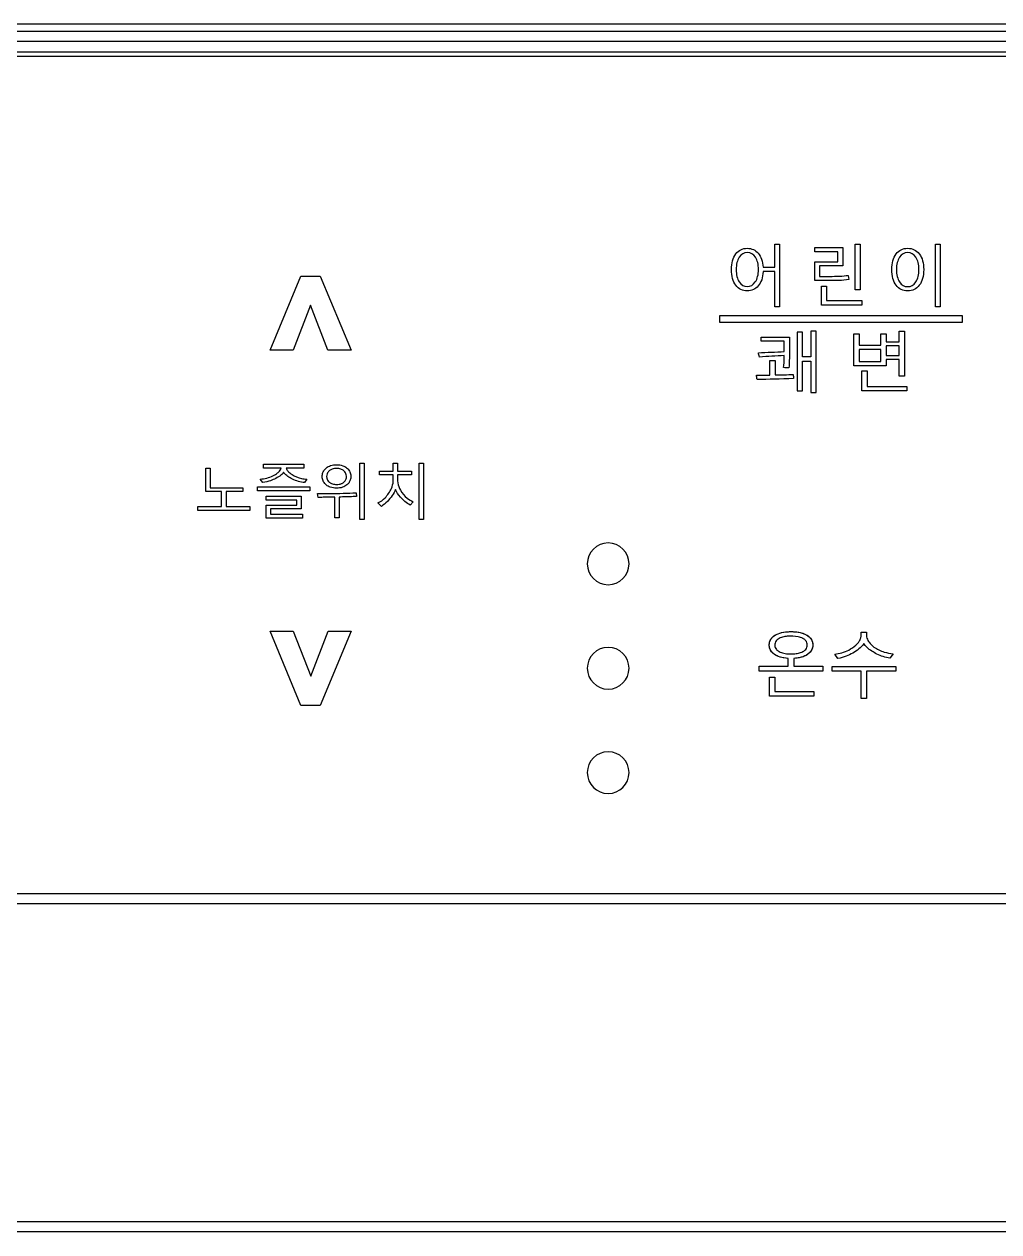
# Model space of a CAD drawing. Header units: millimetres. Extents: x 5 to 3846, y -2727 to 2747.
# Drawn here: x 1461.4 to 1508.1, y 1674.9 to 1732.7 of the extents above; entities that cross this region are included whole.
import ezdxf

# ---------------------------------------------------------------- set-up
doc = ezdxf.new("R2010")
doc.units = ezdxf.units.MM

msp = doc.modelspace()

# ---------------------------------------------------------------- linework, layer by layer
at = {"linetype": 'Continuous'}
for p, q in [((1581.015, 1732.726), (1367.765, 1732.726)), ((1367.765, 1732.394), (1581.015, 1732.394)), ((1581.015, 1731.895), (1367.765, 1731.895)), ((1581.015, 1731.386), (1367.765, 1731.386)), ((1367.765, 1731.186), (1581.015, 1731.186)), ((1497.363, 1721.084), (1497.363, 1722.193)), ((1497.363, 1722.193), (1497.595, 1722.193)), ((1497.595, 1722.193), (1497.595, 1719.193)), ((1501.224, 1720.001), (1501.224, 1722.193)), ((1501.224, 1722.193), (1501.46, 1722.193)), ((1501.46, 1722.193), (1501.46, 1720.001)), ((1505.058, 1722.193), (1505.291, 1722.193)), ((1505.058, 1719.193), (1505.058, 1722.193)), ((1505.291, 1722.193), (1505.291, 1719.193)), ((1499.281, 1722.031), (1500.622, 1722.031)), ((1499.281, 1721.826), (1499.281, 1722.031)), ((1500.393, 1721.826), (1499.281, 1721.826)), ((1500.393, 1721.348), (1500.393, 1721.826)), ((1500.622, 1722.031), (1500.622, 1721.148)), ((1496.808, 1721.084), (1497.363, 1721.084)), ((1499.281, 1720.445), (1499.281, 1721.348)), ((1499.281, 1721.348), (1500.393, 1721.348)), ((1500.622, 1721.148), (1499.51, 1721.148)), ((1499.51, 1721.148), (1499.51, 1720.648)), ((1473.199, 1717.108), (1474.678, 1720.663)), ((1474.678, 1720.663), (1475.603, 1720.663)), ((1475.603, 1720.663), (1477.079, 1717.108)), ((1497.363, 1720.877), (1496.81, 1720.877)), ((1497.363, 1719.193), (1497.363, 1720.877)), ((1500.88, 1720.698), (1500.915, 1720.498)), ((1499.61, 1720.187), (1499.841, 1720.187)), ((1499.61, 1719.278), (1499.61, 1720.187)), ((1499.841, 1720.187), (1499.841, 1719.488)), ((1501.46, 1720.001), (1501.224, 1720.001)), ((1475.137, 1719.268), (1474.302, 1717.108)), ((1475.968, 1717.108), (1475.137, 1719.268)), ((1501.537, 1719.278), (1499.61, 1719.278)), ((1499.841, 1719.488), (1501.537, 1719.488)), ((1501.537, 1719.488), (1501.537, 1719.278)), ((1497.595, 1719.193), (1497.363, 1719.193)), ((1505.291, 1719.193), (1505.058, 1719.193)), ((1474.302, 1717.108), (1473.199, 1717.108)), ((1477.079, 1717.108), (1475.968, 1717.108)), ((1470.128, 1711.467), (1470.336, 1711.467)), ((1470.128, 1710.341), (1470.128, 1711.467)), ((1470.336, 1711.467), (1470.336, 1710.529)), ((1472.877, 1711.65), (1474.819, 1711.65)), ((1472.877, 1711.464), (1472.877, 1711.65)), ((1473.731, 1711.464), (1472.877, 1711.464)), ((1474.819, 1711.464), (1473.968, 1711.464)), ((1474.819, 1711.65), (1474.819, 1711.464)), ((1477.502, 1709.012), (1477.502, 1711.704)), ((1477.502, 1711.704), (1477.712, 1711.704)), ((1477.712, 1711.704), (1477.712, 1709.012)), ((1478.432, 1711.327), (1479.094, 1711.327)), ((1478.432, 1711.142), (1478.432, 1711.327)), ((1479.097, 1711.142), (1478.432, 1711.142)), ((1479.094, 1711.704), (1479.304, 1711.704)), ((1479.094, 1711.327), (1479.094, 1711.704)), ((1479.304, 1711.704), (1479.304, 1711.327)), ((1479.304, 1711.327), (1479.972, 1711.327)), ((1479.972, 1711.142), (1479.307, 1711.142)), ((1479.972, 1711.327), (1479.972, 1711.142)), ((1480.335, 1709.012), (1480.335, 1711.704)), ((1480.335, 1711.704), (1480.544, 1711.704)), ((1480.544, 1711.704), (1480.544, 1709.012)), ((1472.599, 1710.378), (1472.599, 1710.564)), ((1472.599, 1710.564), (1475.097, 1710.564)), ((1472.853, 1710.775), (1472.73, 1710.941)), ((1474.966, 1710.938), (1474.854, 1710.775)), ((1475.097, 1710.564), (1475.097, 1710.378)), ((1470.879, 1710.341), (1470.128, 1710.341)), ((1470.336, 1710.529), (1471.896, 1710.529)), ((1470.879, 1709.635), (1470.879, 1710.341)), ((1471.091, 1710.341), (1471.091, 1709.635)), ((1471.896, 1710.341), (1471.091, 1710.341)), ((1471.896, 1710.529), (1471.896, 1710.341)), ((1475.097, 1710.378), (1472.599, 1710.378)), ((1473.008, 1710.12), (1474.685, 1710.12)), ((1473.008, 1709.938), (1473.008, 1710.12)), ((1474.685, 1710.12), (1474.685, 1709.515)), ((1475.495, 1710.067), (1475.474, 1710.25)), ((1476.297, 1709.089), (1476.297, 1710.078)), ((1476.506, 1710.082), (1476.506, 1709.089)), ((1477.327, 1710.289), (1477.338, 1710.109)), ((1469.736, 1709.635), (1470.879, 1709.635)), ((1469.736, 1709.446), (1469.736, 1709.635)), ((1472.234, 1709.446), (1469.736, 1709.446)), ((1471.091, 1709.635), (1472.234, 1709.635)), ((1472.234, 1709.635), (1472.234, 1709.446)), ((1474.48, 1709.938), (1473.008, 1709.938)), ((1473.008, 1709.695), (1474.48, 1709.695)), ((1473.008, 1709.078), (1473.008, 1709.695)), ((1473.213, 1709.515), (1473.213, 1709.264)), ((1474.685, 1709.515), (1473.213, 1709.515)), ((1474.48, 1709.695), (1474.48, 1709.938)), ((1478.527, 1709.635), (1478.366, 1709.798)), ((1480.049, 1709.861), (1479.901, 1709.695)), ((1474.756, 1709.078), (1473.008, 1709.078)), ((1473.213, 1709.264), (1474.756, 1709.264)), ((1474.756, 1709.264), (1474.756, 1709.078)), ((1476.506, 1709.089), (1476.297, 1709.089)), ((1477.712, 1709.012), (1477.502, 1709.012)), ((1480.544, 1709.012), (1480.335, 1709.012)), ((1473.202, 1703.663), (1474.312, 1703.663)), ((1474.678, 1700.108), (1473.202, 1703.663)), ((1474.312, 1703.663), (1475.143, 1701.504)), ((1475.143, 1701.504), (1475.978, 1703.663)), ((1477.081, 1703.663), (1475.603, 1700.108)), ((1475.978, 1703.663), (1477.081, 1703.663)), ((1501.505, 1703.614), (1501.761, 1703.614)), ((1500.393, 1702.349), (1500.236, 1702.563)), ((1503.034, 1702.579), (1502.884, 1702.37)), ((1496.621, 1701.753), (1496.621, 1701.98)), ((1496.621, 1701.98), (1498.016, 1701.98)), ((1498.016, 1701.98), (1498.016, 1702.359)), ((1498.275, 1702.359), (1498.275, 1701.98)), ((1498.275, 1701.98), (1499.67, 1701.98)), ((1499.67, 1701.98), (1499.67, 1701.753)), ((1500.11, 1701.74), (1500.11, 1701.966)), ((1500.11, 1701.966), (1503.16, 1701.966)), ((1503.16, 1701.966), (1503.16, 1701.74)), ((1499.67, 1701.753), (1496.621, 1701.753)), ((1497.12, 1701.463), (1497.374, 1701.463)), ((1497.12, 1700.541), (1497.12, 1701.463)), ((1497.374, 1701.463), (1497.374, 1700.768)), ((1501.505, 1701.74), (1500.11, 1701.74)), ((1501.505, 1700.431), (1501.505, 1701.74)), ((1501.761, 1701.74), (1501.761, 1700.431)), ((1503.16, 1701.74), (1501.761, 1701.74)), ((1497.374, 1700.768), (1499.238, 1700.768)), ((1499.238, 1700.768), (1499.238, 1700.541)), ((1499.238, 1700.541), (1497.12, 1700.541)), ((1501.761, 1700.431), (1501.505, 1700.431)), ((1475.603, 1700.108), (1474.678, 1700.108)), ((1358.565, 1691.098), (1590.215, 1691.098)), ((1590.215, 1690.598), (1358.565, 1690.598)), ((1367.765, 1675.398), (1581.015, 1675.398)), ((1581.015, 1674.898), (1367.765, 1674.898))]:
    msp.add_line(p, q, dxfattribs=at)
at = {"linetype": 'Continuous', "extrusion": (0, 0, -1)}
for centre in [(-1489.39, 1706.886), (-1489.39, 1701.886), (-1489.39, 1696.886)]:
    msp.add_circle(centre, 1, dxfattribs=at)
at = {"linetype": 'Continuous'}
for points, knots in [([(1496.81, 1720.877), (1496.794, 1720.58), (1496.716, 1720.351), (1496.439, 1720.033), (1496.264, 1719.954), (1495.825, 1719.954), (1495.641, 1720.044), (1495.36, 1720.408), (1495.291, 1720.658), (1495.291, 1721.293), (1495.36, 1721.543), (1495.637, 1721.902), (1495.822, 1721.993), (1496.266, 1721.993), (1496.441, 1721.913), (1496.714, 1721.594), (1496.791, 1721.371), (1496.808, 1721.084)], [0, 0, 0, 0, 0.119435, 0.119435, 0.239171, 0.239171, 0.368453, 0.368453, 0.497808, 0.497808, 0.6286, 0.6286, 0.759393, 0.759393, 0.879849, 0.879849, 1, 1, 1, 1]), ([(1496.439, 1721.566), (1496.342, 1721.713), (1496.213, 1721.786), (1495.892, 1721.786), (1495.764, 1721.713), (1495.569, 1721.42), (1495.521, 1721.223), (1495.521, 1720.726), (1495.57, 1720.528), (1495.669, 1720.381)], [0, 0, 0, 0, 0.250223, 0.250223, 0.501543, 0.501543, 0.751476, 0.751476, 1, 1, 1, 1]), ([(1495.669, 1720.381), (1495.768, 1720.234), (1495.896, 1720.16), (1496.209, 1720.16), (1496.336, 1720.235), (1496.536, 1720.533), (1496.585, 1720.73), (1496.585, 1721.223), (1496.536, 1721.42), (1496.439, 1721.566)], [0, 0, 0, 0, 0.249838, 0.249838, 0.497445, 0.497445, 0.745859, 0.745859, 1, 1, 1, 1]), ([(1504.288, 1720.224), (1504.147, 1720.042), (1503.961, 1719.95), (1503.504, 1719.95), (1503.32, 1720.042), (1503.039, 1720.41), (1502.969, 1720.66), (1502.969, 1721.292), (1503.038, 1721.542), (1503.177, 1721.723)], [0, 0, 0, 0, 0.249298, 0.249298, 0.497832, 0.497832, 0.746965, 0.746965, 1, 1, 1, 1]), ([(1503.177, 1721.723), (1503.316, 1721.905), (1503.501, 1721.995), (1503.963, 1721.995), (1504.148, 1721.905), (1504.43, 1721.542), (1504.5, 1721.292), (1504.5, 1720.658), (1504.43, 1720.408), (1504.288, 1720.224)], [0, 0, 0, 0, 0.251997, 0.251997, 0.502467, 0.502467, 0.752334, 0.752334, 1, 1, 1, 1]), ([(1504.122, 1721.566), (1504.023, 1721.715), (1503.893, 1721.788), (1503.572, 1721.788), (1503.443, 1721.714), (1503.244, 1721.416), (1503.194, 1721.219), (1503.194, 1720.729), (1503.245, 1720.531), (1503.345, 1720.382)], [0, 0, 0, 0, 0.25118, 0.25118, 0.501263, 0.501263, 0.751346, 0.751346, 1, 1, 1, 1]), ([(1503.345, 1720.382), (1503.445, 1720.232), (1503.574, 1720.157), (1503.889, 1720.157), (1504.017, 1720.232), (1504.22, 1720.533), (1504.27, 1720.73), (1504.27, 1721.221), (1504.221, 1721.418), (1504.122, 1721.566)], [0, 0, 0, 0, 0.250776, 0.250776, 0.499324, 0.499324, 0.747871, 0.747871, 1, 1, 1, 1]), ([(1500.915, 1720.498), (1500.755, 1720.472), (1500.602, 1720.456), (1500.311, 1720.448), (1499.919, 1720.445), (1499.281, 1720.445)], [0, 0, 0, 0, 0.501166, 0.501166, 1, 1, 1, 1]), ([(1499.51, 1720.648), (1499.992, 1720.648), (1500.311, 1720.651), (1500.621, 1720.663), (1500.759, 1720.677), (1500.88, 1720.698)], [0, 0, 0, 0, 0.498868, 0.498868, 1, 1, 1, 1]), ([(1498.078, 1717.738), (1498.078, 1717.657), (1498.078, 1717.576), (1498.078, 1716.906), (1498.065, 1716.496), (1498.04, 1716.266)], [0, 0, 0, 0, 0.121348, 0.121348, 1, 1, 1, 1]), ([(1496.49, 1715.918), (1496.586, 1715.918), (1496.681, 1715.918), (1496.887, 1715.918), (1497.003, 1715.92), (1497.127, 1715.922)], [0, 0, 0, 0, 0.463198, 0.463198, 1, 1, 1, 1]), ([(1472.73, 1710.941), (1472.939, 1710.958), (1473.149, 1711.009), (1473.415, 1711.138), (1473.49, 1711.182), (1473.603, 1711.273), (1473.645, 1711.316), (1473.7, 1711.395), (1473.718, 1711.429), (1473.731, 1711.464)], [0, 0, 0, 0, 0.538118, 0.538118, 0.755711, 0.755711, 0.905788, 0.905788, 1, 1, 1, 1]), ([(1473.848, 1711.27), (1473.816, 1711.214), (1473.768, 1711.169), (1473.571, 1711.014), (1473.399, 1710.928), (1473.103, 1710.822), (1472.979, 1710.792), (1472.853, 1710.775)], [0, 0, 0, 0, 0.168581, 0.168581, 0.665484, 0.665484, 1, 1, 1, 1]), ([(1474.854, 1710.775), (1474.655, 1710.798), (1474.456, 1710.854), (1474.197, 1710.98), (1474.119, 1711.024), (1473.986, 1711.116), (1473.928, 1711.164), (1473.869, 1711.237), (1473.858, 1711.253), (1473.848, 1711.27)], [0, 0, 0, 0, 0.527711, 0.527711, 0.757125, 0.757125, 0.949284, 0.949284, 1, 1, 1, 1]), ([(1473.968, 1711.464), (1473.987, 1711.413), (1474.018, 1711.365), (1474.109, 1711.26), (1474.178, 1711.207), (1474.389, 1711.075), (1474.545, 1711.011), (1474.79, 1710.955), (1474.878, 1710.943), (1474.966, 1710.938)], [0, 0, 0, 0, 0.139688, 0.139688, 0.356055, 0.356055, 0.777045, 0.777045, 1, 1, 1, 1]), ([(1476.879, 1710.665), (1476.817, 1710.613), (1476.743, 1710.573), (1476.575, 1710.518), (1476.478, 1710.507), (1476.281, 1710.507), (1476.177, 1710.52), (1476.015, 1710.578), (1475.952, 1710.613), (1475.843, 1710.701), (1475.794, 1710.755), (1475.729, 1710.871), (1475.709, 1710.933), (1475.694, 1711.05), (1475.695, 1711.106), (1475.715, 1711.222), (1475.738, 1711.284), (1475.802, 1711.388), (1475.842, 1711.432), (1475.886, 1711.47)], [0, 0, 0, 0, 0.123725, 0.123725, 0.269077, 0.269077, 0.423776, 0.423776, 0.53037, 0.53037, 0.637459, 0.637459, 0.732941, 0.732941, 0.815216, 0.815216, 0.912318, 0.912318, 1, 1, 1, 1]), ([(1475.886, 1711.47), (1475.948, 1711.522), (1476.022, 1711.563), (1476.19, 1711.618), (1476.286, 1711.63), (1476.481, 1711.63), (1476.584, 1711.617), (1476.745, 1711.56), (1476.808, 1711.526), (1476.918, 1711.439), (1476.967, 1711.385), (1477.032, 1711.27), (1477.051, 1711.209), (1477.068, 1711.093), (1477.068, 1711.037), (1477.052, 1710.927), (1477.034, 1710.873), (1476.983, 1710.776), (1476.949, 1710.731), (1476.899, 1710.683), (1476.889, 1710.674), (1476.879, 1710.665)], [0, 0, 0, 0, 0.124294, 0.124294, 0.268737, 0.268737, 0.421945, 0.421945, 0.528336, 0.528336, 0.635446, 0.635446, 0.728981, 0.728981, 0.812649, 0.812649, 0.896165, 0.896165, 0.979589, 0.979589, 1, 1, 1, 1]), ([(1476.729, 1711.343), (1476.687, 1711.377), (1476.638, 1711.403), (1476.524, 1711.441), (1476.456, 1711.449), (1476.317, 1711.45), (1476.244, 1711.442), (1476.131, 1711.405), (1476.088, 1711.383), (1476.012, 1711.326), (1475.978, 1711.29), (1475.932, 1711.213), (1475.918, 1711.173), (1475.904, 1711.087), (1475.904, 1711.04), (1475.919, 1710.958), (1475.931, 1710.923), (1475.967, 1710.859), (1475.991, 1710.831), (1476.024, 1710.801), (1476.03, 1710.796), (1476.037, 1710.791)], [0, 0, 0, 0, 0.118018, 0.118018, 0.265266, 0.265266, 0.422956, 0.422956, 0.526824, 0.526824, 0.631619, 0.631619, 0.722289, 0.722289, 0.823048, 0.823048, 0.902826, 0.902826, 0.982581, 0.982581, 1, 1, 1, 1]), ([(1476.037, 1710.791), (1476.079, 1710.757), (1476.129, 1710.731), (1476.248, 1710.694), (1476.319, 1710.687), (1476.464, 1710.687), (1476.542, 1710.697), (1476.654, 1710.74), (1476.694, 1710.763), (1476.764, 1710.82), (1476.795, 1710.855), (1476.836, 1710.929), (1476.848, 1710.968), (1476.86, 1711.053), (1476.859, 1711.1), (1476.843, 1711.182), (1476.829, 1711.217), (1476.791, 1711.281), (1476.767, 1711.31), (1476.735, 1711.337), (1476.732, 1711.34), (1476.729, 1711.343)], [0, 0, 0, 0, 0.120013, 0.120013, 0.274459, 0.274459, 0.441323, 0.441323, 0.540122, 0.540122, 0.639797, 0.639797, 0.726704, 0.726704, 0.827805, 0.827805, 0.909164, 0.909164, 0.990355, 0.990355, 1, 1, 1, 1]), ([(1478.366, 1709.798), (1478.493, 1709.859), (1478.61, 1709.947), (1478.832, 1710.178), (1478.936, 1710.331), (1479.056, 1710.601), (1479.088, 1710.716), (1479.102, 1710.935), (1479.097, 1711.038), (1479.097, 1711.142)], [0, 0, 0, 0, 0.262751, 0.262751, 0.596505, 0.596505, 0.811277, 0.811277, 1, 1, 1, 1]), ([(1479.307, 1711.142), (1479.305, 1711.017), (1479.293, 1710.892), (1479.31, 1710.768), (1479.328, 1710.642), (1479.379, 1710.519), (1479.529, 1710.267), (1479.638, 1710.135), (1479.852, 1709.961), (1479.948, 1709.904), (1480.049, 1709.861)], [0, 0, 0, 0, 0.233534, 0.233534, 0.233534, 0.476624, 0.476624, 0.792968, 0.792968, 1, 1, 1, 1]), ([(1475.474, 1710.25), (1475.67, 1710.25), (1475.866, 1710.251), (1476.273, 1710.255), (1476.483, 1710.258), (1476.905, 1710.269), (1477.116, 1710.277), (1477.327, 1710.289)], [0, 0, 0, 0, 0.317173, 0.317173, 0.658504, 0.658504, 1, 1, 1, 1]), ([(1476.297, 1710.078), (1476.193, 1710.077), (1476.089, 1710.075), (1475.904, 1710.072), (1475.822, 1710.071), (1475.658, 1710.068), (1475.577, 1710.067), (1475.495, 1710.067)], [0, 0, 0, 0, 0.387986, 0.387986, 0.693988, 0.693988, 1, 1, 1, 1]), ([(1477.338, 1710.109), (1477.284, 1710.106), (1477.231, 1710.103), (1477.065, 1710.097), (1476.954, 1710.093), (1476.73, 1710.087), (1476.618, 1710.084), (1476.506, 1710.082)], [0, 0, 0, 0, 0.19301, 0.19301, 0.596489, 0.596489, 1, 1, 1, 1]), ([(1479.203, 1710.449), (1479.169, 1710.343), (1479.109, 1710.245), (1478.975, 1710.055), (1478.899, 1709.961), (1478.729, 1709.783), (1478.633, 1709.7), (1478.527, 1709.635)], [0, 0, 0, 0, 0.313315, 0.313315, 0.650229, 0.650229, 1, 1, 1, 1]), ([(1479.901, 1709.695), (1479.814, 1709.746), (1479.731, 1709.805), (1479.578, 1709.936), (1479.507, 1710.008), (1479.345, 1710.193), (1479.252, 1710.313), (1479.203, 1710.449)], [0, 0, 0, 0, 0.289986, 0.289986, 0.579372, 0.579372, 1, 1, 1, 1]), ([(1498.016, 1702.359), (1497.85, 1702.368), (1497.682, 1702.392), (1497.459, 1702.479), (1497.393, 1702.514), (1497.275, 1702.602), (1497.221, 1702.656), (1497.152, 1702.765), (1497.129, 1702.817), (1497.104, 1702.926), (1497.101, 1702.982), (1497.109, 1703.1), (1497.124, 1703.163), (1497.175, 1703.273), (1497.21, 1703.322), (1497.305, 1703.419), (1497.371, 1703.465), (1497.547, 1703.556), (1497.665, 1703.589), (1498.024, 1703.651), (1498.276, 1703.65), (1498.605, 1703.592), (1498.693, 1703.569), (1498.86, 1703.501), (1498.941, 1703.454), (1499.052, 1703.356), (1499.091, 1703.31), (1499.15, 1703.208), (1499.17, 1703.15), (1499.189, 1703.037), (1499.191, 1702.98), (1499.176, 1702.861), (1499.155, 1702.796), (1499.095, 1702.691), (1499.059, 1702.647), (1498.958, 1702.553), (1498.887, 1702.507), (1498.693, 1702.419), (1498.564, 1702.389), (1498.382, 1702.366), (1498.328, 1702.362), (1498.275, 1702.359)], [0, 0, 0, 0, 0.096553, 0.096553, 0.138814, 0.138814, 0.181491, 0.181491, 0.213548, 0.213548, 0.245443, 0.245443, 0.281755, 0.281755, 0.315206, 0.315206, 0.360425, 0.360425, 0.429719, 0.429719, 0.572094, 0.572094, 0.623875, 0.623875, 0.676332, 0.676332, 0.710205, 0.710205, 0.744299, 0.744299, 0.776321, 0.776321, 0.814119, 0.814119, 0.84621, 0.84621, 0.893958, 0.893958, 0.969133, 0.969133, 1, 1, 1, 1]), ([(1498.016, 1702.359), (1497.721, 1702.374), (1497.495, 1702.439), (1497.181, 1702.671), (1497.103, 1702.817), (1497.103, 1703.193), (1497.194, 1703.349), (1497.56, 1703.58), (1497.816, 1703.637), (1498.475, 1703.637), (1498.731, 1703.58), (1499.097, 1703.35), (1499.188, 1703.193), (1499.188, 1702.817), (1499.11, 1702.67), (1498.796, 1702.44), (1498.57, 1702.374), (1498.275, 1702.359)], [0, 0, 0, 0, 0.118723, 0.118723, 0.23753, 0.23753, 0.369111, 0.369111, 0.500485, 0.500485, 0.631604, 0.631604, 0.762931, 0.762931, 0.881507, 0.881507, 1, 1, 1, 1]), ([(1500.236, 1702.563), (1500.467, 1702.588), (1500.699, 1702.652), (1501.031, 1702.82), (1501.151, 1702.898), (1501.315, 1703.046), (1501.371, 1703.107), (1501.449, 1703.229), (1501.476, 1703.288), (1501.512, 1703.435), (1501.505, 1703.525), (1501.505, 1703.614)], [0, 0, 0, 0, 0.386565, 0.386565, 0.617094, 0.617094, 0.750645, 0.750645, 0.854369, 0.854369, 1, 1, 1, 1]), ([(1501.761, 1703.614), (1501.761, 1703.517), (1501.755, 1703.417), (1501.802, 1703.253), (1501.839, 1703.186), (1501.948, 1703.039), (1502.031, 1702.965), (1502.267, 1702.795), (1502.435, 1702.714), (1502.747, 1702.618), (1502.89, 1702.592), (1503.034, 1702.579)], [0, 0, 0, 0, 0.159853, 0.159853, 0.282346, 0.282346, 0.461201, 0.461201, 0.762946, 0.762946, 1, 1, 1, 1]), ([(1498.72, 1703.308), (1498.648, 1703.348), (1498.567, 1703.373), (1498.317, 1703.426), (1498.139, 1703.429), (1497.89, 1703.407), (1497.813, 1703.395), (1497.663, 1703.354), (1497.59, 1703.323), (1497.493, 1703.257), (1497.462, 1703.23), (1497.412, 1703.167), (1497.392, 1703.13), (1497.37, 1703.058), (1497.366, 1703.023), (1497.368, 1702.949), (1497.375, 1702.911), (1497.402, 1702.842), (1497.422, 1702.81), (1497.477, 1702.748), (1497.515, 1702.718), (1497.561, 1702.691), (1497.566, 1702.689), (1497.571, 1702.686)], [0, 0, 0, 0, 0.125999, 0.125999, 0.392563, 0.392563, 0.510316, 0.510316, 0.629762, 0.629762, 0.690598, 0.690598, 0.752363, 0.752363, 0.805864, 0.805864, 0.864116, 0.864116, 0.919325, 0.919325, 0.991531, 0.991531, 1, 1, 1, 1]), ([(1497.571, 1702.686), (1497.643, 1702.646), (1497.724, 1702.62), (1497.978, 1702.568), (1498.158, 1702.565), (1498.408, 1702.588), (1498.482, 1702.6), (1498.625, 1702.639), (1498.696, 1702.668), (1498.792, 1702.731), (1498.823, 1702.758), (1498.876, 1702.819), (1498.897, 1702.856), (1498.92, 1702.928), (1498.924, 1702.964), (1498.924, 1703.036), (1498.918, 1703.073), (1498.893, 1703.143), (1498.873, 1703.176), (1498.819, 1703.24), (1498.782, 1703.27), (1498.735, 1703.299), (1498.727, 1703.303), (1498.72, 1703.308)], [0, 0, 0, 0, 0.126884, 0.126884, 0.39742, 0.39742, 0.510502, 0.510502, 0.625029, 0.625029, 0.686421, 0.686421, 0.748821, 0.748821, 0.802308, 0.802308, 0.858729, 0.858729, 0.915887, 0.915887, 0.986339, 0.986339, 1, 1, 1, 1]), ([(1501.635, 1703.069), (1501.576, 1702.967), (1501.487, 1702.883), (1501.213, 1702.664), (1501.006, 1702.547), (1500.661, 1702.413), (1500.528, 1702.374), (1500.393, 1702.349)], [0, 0, 0, 0, 0.241791, 0.241791, 0.719843, 0.719843, 1, 1, 1, 1]), ([(1502.884, 1702.37), (1502.668, 1702.4), (1502.454, 1702.468), (1502.089, 1702.65), (1501.925, 1702.753), (1501.728, 1702.937), (1501.673, 1702.999), (1501.635, 1703.069)], [0, 0, 0, 0, 0.448506, 0.448506, 0.837341, 0.837341, 1, 1, 1, 1])]:
    msp.add_open_spline(points, degree=3, knots=knots, dxfattribs=at)
for points in [[(1494.738, 1718.437), (1494.738, 1718.55), (1494.738, 1718.663), (1494.738, 1718.776)], [(1494.738, 1718.776), (1498.605, 1718.776), (1502.471, 1718.776), (1506.338, 1718.776)], [(1506.338, 1718.776), (1506.338, 1718.663), (1506.338, 1718.55), (1506.338, 1718.437)], [(1506.338, 1718.437), (1502.471, 1718.437), (1498.605, 1718.437), (1494.738, 1718.437)], [(1496.711, 1717.541), (1496.711, 1717.607), (1496.711, 1717.673), (1496.711, 1717.738)], [(1496.711, 1717.738), (1497.166, 1717.738), (1497.622, 1717.738), (1498.078, 1717.738)], [(1497.822, 1717.541), (1497.452, 1717.541), (1497.081, 1717.541), (1496.711, 1717.541)], [(1497.822, 1717.044), (1497.822, 1717.209), (1497.822, 1717.375), (1497.822, 1717.541)], [(1498.702, 1717.974), (1498.616, 1717.974), (1498.531, 1717.974), (1498.445, 1717.974)], [(1498.445, 1717.974), (1498.445, 1717.04), (1498.445, 1716.106), (1498.445, 1715.172)], [(1498.702, 1716.798), (1498.702, 1717.19), (1498.702, 1717.582), (1498.702, 1717.974)], [(1499.353, 1718.033), (1499.267, 1718.033), (1499.18, 1718.033), (1499.094, 1718.033)], [(1499.094, 1718.033), (1499.094, 1717.622), (1499.094, 1717.21), (1499.094, 1716.798)], [(1499.353, 1715.081), (1499.353, 1716.065), (1499.353, 1717.049), (1499.353, 1718.033)], [(1501.147, 1717.896), (1501.232, 1717.896), (1501.318, 1717.896), (1501.403, 1717.896)], [(1501.147, 1716.365), (1501.147, 1716.875), (1501.147, 1717.386), (1501.147, 1717.896)], [(1501.403, 1717.896), (1501.403, 1717.714), (1501.403, 1717.533), (1501.403, 1717.351)], [(1502.443, 1717.351), (1502.443, 1717.533), (1502.443, 1717.714), (1502.443, 1717.896)], [(1502.443, 1717.896), (1502.529, 1717.896), (1502.614, 1717.896), (1502.7, 1717.896)], [(1502.7, 1717.896), (1502.7, 1717.77), (1502.7, 1717.645), (1502.7, 1717.519)], [(1502.7, 1717.519), (1502.908, 1717.519), (1503.116, 1717.519), (1503.323, 1717.519)], [(1503.323, 1717.519), (1503.323, 1717.691), (1503.323, 1717.862), (1503.323, 1718.033)], [(1503.323, 1718.033), (1503.41, 1718.033), (1503.497, 1718.033), (1503.584, 1718.033)], [(1503.584, 1718.033), (1503.584, 1717.315), (1503.584, 1716.596), (1503.584, 1715.877)], [(1496.582, 1716.993), (1496.995, 1717.01), (1497.409, 1717.027), (1497.822, 1717.044)], [(1496.636, 1716.787), (1496.618, 1716.855), (1496.6, 1716.924), (1496.582, 1716.993)], [(1501.403, 1717.351), (1501.749, 1717.351), (1502.096, 1717.351), (1502.443, 1717.351)], [(1502.443, 1717.146), (1502.096, 1717.146), (1501.749, 1717.146), (1501.403, 1717.146)], [(1501.403, 1717.146), (1501.403, 1716.954), (1501.403, 1716.762), (1501.403, 1716.57)], [(1502.443, 1716.57), (1502.443, 1716.762), (1502.443, 1716.954), (1502.443, 1717.146)], [(1503.323, 1717.316), (1503.116, 1717.316), (1502.908, 1717.316), (1502.7, 1717.316)], [(1502.7, 1717.316), (1502.7, 1717.166), (1502.7, 1717.017), (1502.7, 1716.867)], [(1503.323, 1716.867), (1503.323, 1717.017), (1503.323, 1717.166), (1503.323, 1717.316)], [(1497.822, 1716.861), (1497.427, 1716.836), (1497.031, 1716.811), (1496.636, 1716.787)], [(1497.127, 1716.617), (1497.213, 1716.617), (1497.298, 1716.617), (1497.384, 1716.617)], [(1497.127, 1715.922), (1497.127, 1716.153), (1497.127, 1716.385), (1497.127, 1716.617)], [(1497.384, 1716.617), (1497.384, 1716.387), (1497.384, 1716.157), (1497.384, 1715.927)], [(1497.792, 1716.278), (1497.806, 1716.405), (1497.817, 1716.599), (1497.822, 1716.861)], [(1499.094, 1716.798), (1498.963, 1716.798), (1498.833, 1716.798), (1498.702, 1716.798)], [(1498.702, 1716.595), (1498.833, 1716.595), (1498.963, 1716.595), (1499.094, 1716.595)], [(1498.702, 1715.172), (1498.702, 1715.646), (1498.702, 1716.121), (1498.702, 1716.595)], [(1499.094, 1716.595), (1499.094, 1716.091), (1499.094, 1715.586), (1499.094, 1715.081)], [(1502.7, 1716.365), (1502.183, 1716.365), (1501.665, 1716.365), (1501.147, 1716.365)], [(1501.403, 1716.57), (1501.749, 1716.57), (1502.096, 1716.57), (1502.443, 1716.57)], [(1502.7, 1716.867), (1502.908, 1716.867), (1503.116, 1716.867), (1503.323, 1716.867)], [(1503.323, 1716.664), (1503.116, 1716.664), (1502.908, 1716.664), (1502.7, 1716.664)], [(1502.7, 1716.664), (1502.7, 1716.564), (1502.7, 1716.465), (1502.7, 1716.365)], [(1503.323, 1715.877), (1503.323, 1716.139), (1503.323, 1716.401), (1503.323, 1716.664)], [(1496.518, 1715.713), (1496.508, 1715.782), (1496.499, 1715.85), (1496.49, 1715.918)], [(1498.264, 1715.757), (1497.644, 1715.728), (1497.062, 1715.713), (1496.518, 1715.713)], [(1497.384, 1715.927), (1497.679, 1715.931), (1497.967, 1715.941), (1498.248, 1715.955)], [(1498.04, 1716.266), (1497.957, 1716.27), (1497.875, 1716.274), (1497.792, 1716.278)], [(1498.248, 1715.955), (1498.254, 1715.889), (1498.259, 1715.823), (1498.264, 1715.757)], [(1501.535, 1716.122), (1501.622, 1716.122), (1501.709, 1716.122), (1501.796, 1716.122)], [(1501.535, 1715.165), (1501.535, 1715.484), (1501.535, 1715.803), (1501.535, 1716.122)], [(1501.796, 1716.122), (1501.796, 1715.871), (1501.796, 1715.62), (1501.796, 1715.369)], [(1503.584, 1715.877), (1503.497, 1715.877), (1503.41, 1715.877), (1503.323, 1715.877)], [(1501.796, 1715.369), (1502.427, 1715.369), (1503.059, 1715.369), (1503.69, 1715.369)], [(1503.69, 1715.369), (1503.69, 1715.301), (1503.69, 1715.233), (1503.69, 1715.165)], [(1498.445, 1715.172), (1498.531, 1715.172), (1498.616, 1715.172), (1498.702, 1715.172)], [(1499.094, 1715.081), (1499.18, 1715.081), (1499.267, 1715.081), (1499.353, 1715.081)], [(1503.69, 1715.165), (1502.972, 1715.165), (1502.254, 1715.165), (1501.535, 1715.165)]]:
    msp.add_open_spline(points, degree=3, dxfattribs=at)

doc.saveas('drawing.dxf')
